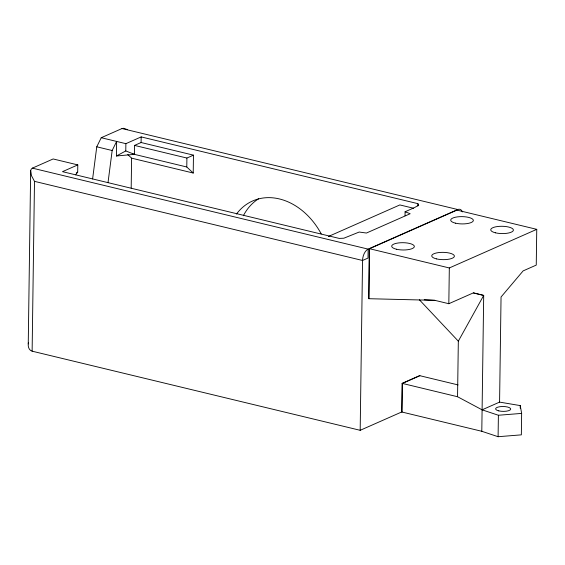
<?xml version="1.0" encoding="UTF-8"?>
<svg xmlns="http://www.w3.org/2000/svg" width="565" height="565" viewBox="0 0 565 565"><rect width="100%" height="100%" fill="white"/><g stroke="black" fill="none" stroke-linecap="round" stroke-linejoin="round"><path stroke-width="0.85" d="M401.708 411.97L402.111 383.36L457.551 396.736L482.1 409.83L499.58 402.111L520.252 405.599L521.643 413.403L521.347 434.852L498.097 436.71L481.797 431.286L401.708 411.97L360.18 430.311L32.127 351.176C28.985 350.335 27.953 346.797 28.25 343.894L30.665 170.785L31.23 169.126L32.382 168.137L53.145 158.963L77.793 164.902L77.688 172.184L75.611 174.804M32.127 351.176L34.493 181.344L31.442 175.623L30.665 170.785M127.747 154.542L131.61 158.165L193.216 173.031L193.463 155.149L141.095 142.521L134.541 145.417L134.413 154.358L116.432 155.989L116.637 141.434L112.167 150.516L108.007 182.693M116.432 155.989L125.776 150.94L125.875 143.665L141.172 136.907L417.881 203.654L418.665 205.152L414.555 207.581L405.091 211.762L405.034 215.774M131.186 188.103L131.61 158.165M141.095 142.521L141.172 136.907M193.216 173.031L186.782 166.986L186.909 158.045L193.463 155.149M360.18 430.311L362.553 260.479A9.443 5.142 -76.4 0 1 368.14 249.123L457.756 209.537A9.443 5.142 -76.4 0 1 462.424 211.917M481.797 431.286L483.697 295.417L473.399 292.861L448.822 303.716L434.81 300.333L368.846 298.708L369.545 248.713L456.972 210.095M402.019 412.04L402.414 383.437L419.901 375.711M417.846 206.055L417.881 203.654M448.822 303.716L449.323 267.958L536.75 229.341L536.249 265.098L523.134 270.889L501.049 297.006L499.58 402.111M457.551 396.736L458.328 341.175L483.697 295.417L473.421 292.938M498.097 436.71L498.394 415.254L482.1 409.83M520.217 408.177L520.252 405.599M92.604 178.978L96.763 146.801L101.234 137.719L121.998 128.545L123.671 128.29L127.302 129.597M28.25 343.894L28.54 342.432M76.254 172.961L77.688 172.184M77.793 164.902L62.489 171.661L339.191 238.409L343.824 238.218L359.192 232.038L366.445 233.041L410.162 213.732L405.091 211.762M328.385 236.502L399.843 204.933L413.524 208.231M402.111 383.36L419.59 375.64L458.074 384.92M498.394 415.254L521.643 413.403M424.244 299.733L434.81 300.333M121.998 128.545L457.756 209.537M456.661 210.025L536.75 229.341M134.541 145.417L186.909 158.045M101.234 137.719L125.875 143.665M132.733 153.948L186.782 166.986M96.763 146.801L112.167 150.516M449.323 267.958L369.235 248.642L368.846 298.708M32.382 168.137L368.14 249.123L368.02 258.064L362.553 260.479L34.493 181.344M125.776 150.94L134.413 154.358M419.392 299.803L458.328 341.175M243.36 215.738A64.212 49.734 66.2 0 1 258.636 198.753M236.467 214.064A64.212 49.734 66.2 0 1 321.245 233.917M396.461 249.236A11.335 3.651 0.8 0 0 414.3 246.827A11.335 3.651 0.8 0 0 398.29 242.964A11.335 3.651 0.8 0 0 396.461 249.236M436.505 258.897A11.335 3.651 0.8 0 0 454.345 256.482A11.335 3.651 0.8 0 0 438.334 252.626A11.335 3.651 0.8 0 0 436.505 258.897M495.519 232.829A11.335 3.651 0.8 0 0 513.352 230.414A11.335 3.651 0.8 0 0 497.348 226.551A11.335 3.651 0.8 0 0 495.519 232.829M455.475 223.168A11.335 3.651 0.8 0 0 473.308 220.753A11.335 3.651 0.8 0 0 457.304 216.896A11.335 3.651 0.8 0 0 455.475 223.168M498.789 410.875A7.557 2.437 0.8 0 0 510.682 409.265A7.557 2.437 0.8 0 0 500.011 406.687A7.557 2.437 0.8 0 0 498.789 410.875"/></g></svg>
